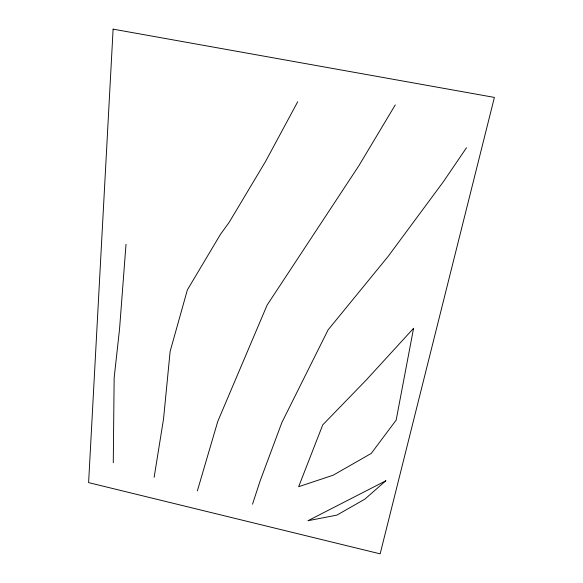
<?xml version="1.0" encoding="UTF-8"?>
<svg xmlns="http://www.w3.org/2000/svg" width="583" height="583" viewBox="0 0 583 583"><rect width="100%" height="100%" fill="white"/><g stroke="black" fill="none" stroke-linecap="round" stroke-linejoin="round"><path stroke-width="0.87" d="M113.27 462.756L114.151 377.82L119.551 329.067L126.008 244.292M154.138 477.353L163.546 418.878L170.134 351.389L187.376 289.897L220.345 234.541L229.308 222.094L265.571 161.433L297.694 101.785M197.367 490.871L217.765 421.414L267.131 305.062L358.939 165.63L395.259 104.918M252.512 504.208L260.178 480.771L281.88 422.5L328.098 329.861L388.118 256.418L443.328 181.809L466.502 147.747M113.109 29.15L88.609 482.622L380.145 553.85L494.391 97.412L113.109 29.15M413.573 328.309L396.149 420.132L371.211 453.45L333.236 475.174L298.649 486.703L322.734 424.883L366.058 380.211L413.573 328.309M385.8 480.8L364.841 499.165L336.916 515.11L307.933 520.736L385.8 480.8"/></g></svg>
